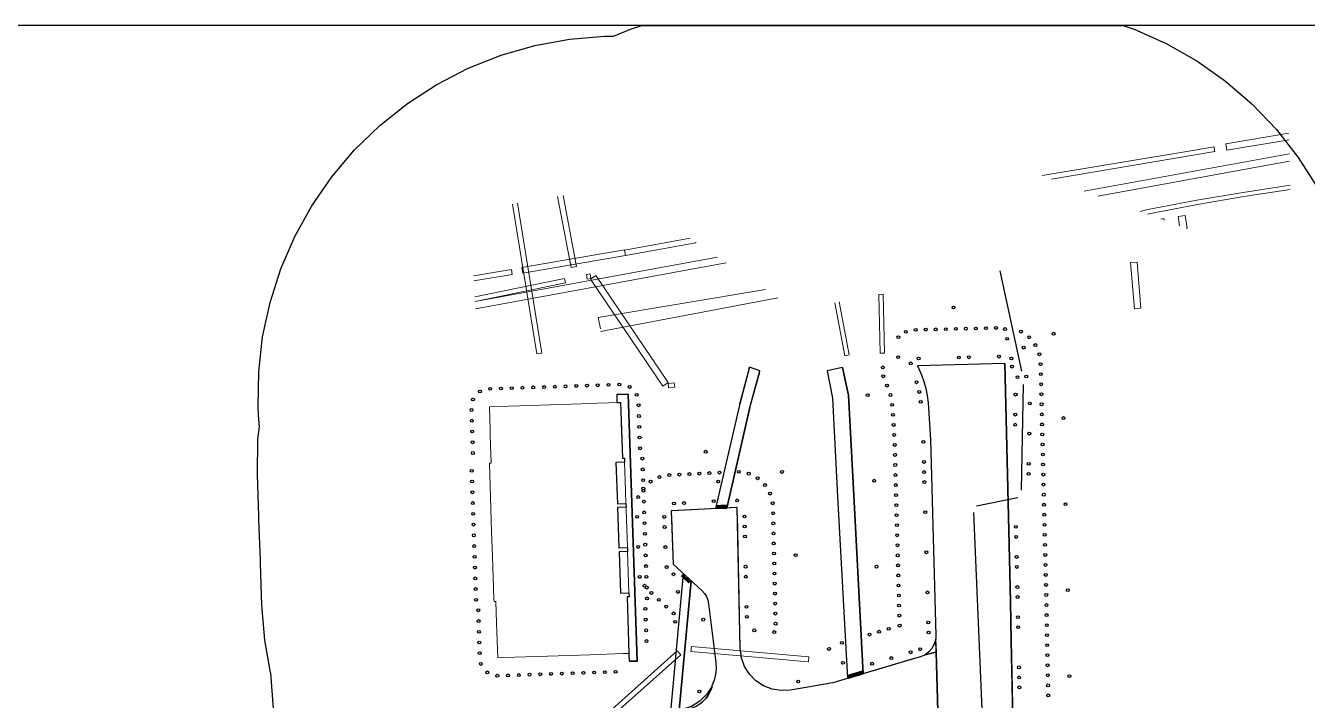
# Model space of a CAD drawing. Header units: metres. Extents: x 376 to 894, y 14078 to 15017.
# Drawn here: x 623.8 to 802.5, y 14923.3 to 15017.4 of the extents above; entities that cross this region are included whole.
import ezdxf

# ---------------------------------------------------------------- set-up
doc = ezdxf.new("R2010")
doc.units = ezdxf.units.M
for name, color, linetype in [('BOUNDARY', 7, 'Continuous'), ('BUILDING', 7, 'Continuous'), ('CURB', 7, 'Continuous'), ('ELECTR_CABLE_COMM', 7, 'Continuous'), ('GAS', 7, 'Continuous'), ('GROUND', 7, 'Continuous'), ('ROAD', 7, 'Continuous'), ('SEWER', 7, 'Continuous'), ('SIDEWALK_PATH', 7, 'Continuous'), ('WATER_PIPELINE', 7, 'Continuous')]:
    doc.layers.add(name, color=color, linetype=linetype)

# ---------------------------------------------------------------- blocks, each defined once
blk = doc.blocks.new('КИЗИЛЬНИК_БЛЕСТЯЩИЙ')
blk.add_circle((0, 0), 0.2)
blk = doc.blocks.new('СНЕЖНОЯГОДНИК_ДОРЕНБОЗА')
blk.add_circle((0, 0), 0.2)
blk = doc.blocks.new('СПИРЕЯ_GREFSHEIM')
blk.add_circle((0, 0), 0.2)
blk = doc.blocks.new('ЛИПА_МЕЛКОЛИСТНАЯ')
blk.add_circle((0, 0), 0.2)

msp = doc.modelspace()

# ---------------------------------------------------------------- linework, layer by layer
at = {"layer": 'BOUNDARY'}
msp.add_lwpolyline([(376.33, 14077.61), (894.21, 14077.61), (894.21, 15017.4), (376.33, 15017.4)], close=True, dxfattribs=at)
at = {"layer": 'BUILDING', "color": 251, "linetype": 'Continuous', "lineweight": 9, "flags": 128}
msp.add_lwpolyline([(689.12, 14937.1), (689.37, 14937.1), (689.47, 14934.08), (689.63, 14929.24), (690.47, 14929.27), (695.07, 14929.42), (702.5, 14929.67), (707.1, 14929.82), (707.91, 14929.85), (707.65, 14937.73), (707.94, 14937.74), (707.92, 14938.29), (707.72, 14944.08), (707.71, 14944.6), (707.53, 14949.87), (707.52, 14950.24), (707.5, 14950.74), (707.44, 14952.54), (707.31, 14956.53), (707.29, 14957.07), (707, 14957.06), (706.88, 14960.83), (706.84, 14961.91), (706.77, 14964.16), (706.74, 14964.86), (706.24, 14964.84), (705.09, 14964.8), (703.5, 14964.75), (701.32, 14964.68), (695.53, 14964.48), (693.87, 14964.43), (692.67, 14964.39), (691.07, 14964.34), (689.17, 14964.27), (688.46, 14964.25), (688.57, 14961.03), (688.58, 14960.56), (688.64, 14958.72), (688.67, 14957.88), (688.72, 14956.4), (688.46, 14956.39), (688.68, 14950.03), (688.78, 14946.87), (688.9, 14943.39), (689.09, 14937.52)], close=True, dxfattribs=at)
at = {"layer": 'CURB', "color": 18, "true_color": 0x000000}
for p, q in [((748.13, 14969.98), (748.67, 14968.72)), ((749.61, 14964.78), (749.94, 14959.69)), ((749.94, 14959.69), (750.69, 14932.34)), ((722.84, 14950.18), (713.96, 14949.74)), ((723.44, 14930.52), (723.04, 14949.19)), ((713.85, 14948.73), (714.09, 14942.28)), ((714.09, 14942.28), (718.07, 14938.61)), ((719.01, 14936.77), (720.01, 14928.6)), ((747.66, 14929.12), (736.35, 14925.74)), ((748.55, 14929.38), (747.7, 14929.13)), ((736.35, 14925.74), (730.44, 14924.74))]:
    msp.add_line(p, q, dxfattribs=at)
for points in [[(723.32, 14964.49), (724.62, 14969.33)], [(724.62, 14969.33), (724.74, 14969.77)], [(724.78, 14964.15), (726.09, 14968.94)], [(726.09, 14968.94), (726.18, 14969.26)], [(735.55, 14969.26), (736.28, 14965.43), (737, 14951.74), (738.36, 14926.34)], [(737.66, 14969.73), (738.51, 14965.87), (739.25, 14951.86), (740.58, 14927)], [(760.3, 14970.27), (760.76, 14950.9), (761.1, 14937.11), (761.19, 14931.6), (761.72, 14906.93)], [(706.21, 14965.94), (707.81, 14965.99), (709.05, 14928.79), (707.95, 14928.75)], [(723.32, 14964.49), (720, 14950.04)], [(724.78, 14964.15), (721.56, 14950.12)], [(715.48, 14941), (713.7, 14921.72)], [(716.59, 14939.98), (714.93, 14921.93)]]:
    msp.add_lwpolyline(points, dxfattribs=at)
at = {"layer": 'CURB', "color": 18, "ltscale": 0.025, "true_color": 0x000000, "const_width": 0.4, "flags": 128}
for points in [[(721.63, 14950.42), (720.07, 14950.34)], [(715.27, 14940.78), (716.39, 14939.75)], [(738.35, 14926.65), (740.57, 14927.31)]]:
    msp.add_lwpolyline(points, dxfattribs=at)
at = {"layer": 'ELECTR_CABLE_COMM'}
for points in [[(759.6, 14983.2), (762.62, 14969.21)], [(762.84, 14967.37), (762.58, 14952.62)], [(762.1, 14951.57), (756.38, 14950.38)], [(755.92, 14949.49), (759.44, 14867.08), (765.01, 14748.56), (731.81, 14746.13)]]:
    msp.add_lwpolyline(points, dxfattribs=at)
at = {"layer": 'GAS', "color": 252, "linetype": 'Continuous', "lineweight": 9, "flags": 128}
for points in [[(800.08, 14995.13), (793.52, 14994.15), (787.05, 14993.04), (780.25, 14991.74), (779.18, 14991.49)], [(780.2, 14991.11), (780.37, 14991.16), (787.15, 14992.44), (793.62, 14993.55), (800.09, 14994.53)], [(743.52, 14971.73), (743.34, 14979.93), (742.74, 14979.91), (742.92, 14971.71), (743.52, 14971.73)]]:
    msp.add_lwpolyline(points, dxfattribs=at)
at = {"layer": 'GROUND'}
msp.add_lwpolyline([(658.38, 14922.19), (657.98, 14927.08), (657.97, 14927.18), (657.15, 14931.69), (656.75, 14936.58), (656.55, 14942.37), (656.56, 14942.63), (656.54, 14942.89), (656.35, 14948.53), (656.35, 14948.78), (656.33, 14949.03), (656.14, 14954.82), (656.21, 14959.73), (656.41, 14961.46), (656.27, 14963.1), (656.24, 14964.2), (656.31, 14969.11), (656.86, 14973.99), (657.89, 14978.79), (659.38, 14983.47), (661.33, 14987.98), (663.7, 14992.28), (666.49, 14996.32), (669.66, 15000.07), (673.19, 15003.49), (677.03, 15006.55), (681.16, 15009.21), (685.52, 15011.46), (690.09, 15013.27), (694.81, 15014.63), (699.64, 15015.51), (704.54, 15015.91), (705.74, 15015.95), (708.11, 15016.92), (709.72, 15017.4), (776.82, 15017.4), (778.32, 15016.91), (782.81, 15014.91), (787.08, 15012.49), (791.08, 15009.67), (794.8, 15006.46), (798.18, 15002.9), (801.2, 14999.03), (803.82, 14994.88)], dxfattribs=at)
at = {"layer": 'ROAD'}
for points in [[(761.55, 14914.82), (761.19, 14931.6), (761.1, 14937.11), (760.76, 14950.9), (760.3, 14970.27), (748.13, 14969.98), (748.67, 14968.72), (749.03, 14967.77), (749.31, 14966.79), (749.5, 14965.8), (749.61, 14964.78), (749.94, 14959.69), (750.69, 14932.34), (750.69, 14932.21), (750.68, 14932.08), (750.67, 14931.95), (750.66, 14931.83), (750.75, 14930.04), (750.96, 14921.82)], [(750.96, 14921.82), (750.75, 14930.04), (750.34, 14929.94), (749.18, 14929.65), (749.03, 14929.57), (748.87, 14929.5), (748.71, 14929.44), (748.55, 14929.38), (747.7, 14929.13), (736.35, 14925.74), (730.44, 14924.74), (729.15, 14924.66), (727.89, 14924.86), (726.69, 14925.32), (725.61, 14926.03), (724.71, 14926.95), (724.04, 14928.04), (723.6, 14929.24), (723.44, 14930.52), (722.99, 14950.19), (713.81, 14949.73), (714.09, 14942.28), (718.07, 14938.61), (718.43, 14938.22), (718.71, 14937.77), (718.9, 14937.28), (719.01, 14936.77), (720.01, 14928.6), (720.05, 14927.76), (719.97, 14926.92), (719.78, 14926.11), (719.48, 14925.32), (719.47, 14925.11), (719.3, 14924.64), (718.97, 14924.02), (718.68, 14923.62), (718.19, 14923.12)]]:
    msp.add_lwpolyline(points, dxfattribs=at)
for points in [[(750.69, 14931.82), (750.48, 14931.17), (750.17, 14930.57), (749.73, 14930.06), (749.18, 14929.65), (750.34, 14929.94), (750.75, 14930.04)], [(718.68, 14923.62), (718.97, 14924.02), (719.3, 14924.64), (719.47, 14925.11), (719.53, 14925.3), (718.76, 14924.15), (717.8, 14923.18), (716.64, 14922.46), (715.34, 14922.01), (715.54, 14922.04), (716.34, 14922.18), (716.72, 14922.28), (717.2, 14922.47), (717.79, 14922.81), (718.19, 14923.12)]]:
    msp.add_lwpolyline(points, close=True, dxfattribs=at)
at = {"layer": 'SEWER', "color": 252, "linetype": 'Continuous', "lineweight": 9, "flags": 128}
for points in [[(791.1, 15000.94), (799.91, 15002.4)], [(799.93, 15001.47), (791.25, 15000.03), (791.1, 15000.94)], [(765.49, 14996.48), (786.5, 15000)], [(789.55, 15000), (789.57, 14999.86), (766.82, 14996)], [(786.5, 15000), (789.47, 15000.48), (789.55, 15000)], [(692.39, 14992.62), (695.78, 14971.73), (695.06, 14971.61), (691.67, 14992.5)], [(782.06, 14990.43), (782.48, 14990.52)], [(782.48, 14990.52), (782.52, 14990.27)], [(784.66, 14989.49), (784.46, 14990.79), (785.45, 14990.94), (785.72, 14989.16), (785.6, 14989.14)], [(707.31, 14986.1), (716.44, 14987.75)], [(717.25, 14987.19), (717.26, 14987.12), (707.44, 14985.34), (707.31, 14986.1)], [(693, 14983.65), (707.3, 14986.13), (707.44, 14985.34), (693.14, 14982.87), (693, 14983.65)], [(686.26, 14982.53), (691.53, 14983.4)], [(691.53, 14983.4), (691.65, 14982.68), (686.31, 14981.8)], [(703.94, 14975.1), (703.63, 14976.72), (726.94, 14980.59)], [(728.65, 14979.43), (703.94, 14974.75)], [(702.39, 14918.25), (701.91, 14918.79), (714.66, 14930.19), (715.14, 14929.65), (702.39, 14918.25)], [(716.56, 14930.11), (716.62, 14930.83), (733.01, 14929.39), (732.95, 14928.68), (716.56, 14930.11)]]:
    msp.add_lwpolyline(points, dxfattribs=at)
at = {"layer": 'SIDEWALK_PATH'}
for points in [[(724.78, 14964.15), (726.18, 14969.26), (724.74, 14969.77), (723.32, 14964.49), (720, 14950.04), (721.56, 14950.12)], [(739.25, 14951.86), (738.51, 14965.87), (737.66, 14969.73), (735.55, 14969.26), (736.28, 14965.43), (737, 14951.74), (738.36, 14926.34), (740.58, 14927)], [(707.81, 14965.99), (706.21, 14965.94), (706.24, 14964.84), (706.74, 14964.86), (707, 14957.06), (707.29, 14957.07), (707.31, 14956.53), (706.11, 14956.49), (706.3, 14950.7), (707.5, 14950.74), (707.52, 14950.24), (706.32, 14950.2), (706.51, 14944.56), (707.71, 14944.6), (707.72, 14944.08), (706.53, 14944.04), (706.72, 14938.25), (707.92, 14938.29), (707.94, 14937.74), (707.65, 14937.73), (707.91, 14929.85), (707.95, 14928.75), (709.05, 14928.79)], [(716.59, 14939.98), (715.48, 14941), (713.7, 14921.72), (714.93, 14921.93)]]:
    msp.add_lwpolyline(points, close=True, dxfattribs=at)
at = {"layer": 'WATER_PIPELINE', "color": 252, "linetype": 'Continuous', "lineweight": 9, "flags": 128}
for points in [[(771.38, 14994.33), (799.97, 14999.53)], [(800, 14998.5), (773.27, 14993.64)], [(698.73, 14993.7), (700.62, 14983.81), (699.86, 14983.66), (697.97, 14993.57)], [(686.49, 14978.94), (720.28, 14985.13)], [(721.48, 14984.32), (686.55, 14977.91)], [(777.81, 14984.35), (778.73, 14984.43), (779.28, 14978), (778.36, 14977.93), (777.81, 14984.35)], [(686.45, 14979.59), (698.92, 14982.15), (699.05, 14981.53), (686.49, 14978.95)], [(701.98, 14982.68), (702.5, 14982.77), (702.61, 14982.15), (702.09, 14982.06), (701.98, 14982.68)], [(702.56, 14982.05), (712.65, 14967.13), (713.39, 14967.63), (703.3, 14982.55), (702.56, 14982.05)], [(737.21, 14978.86), (738.61, 14971.48), (737.99, 14971.36), (736.59, 14978.74)], [(713.36, 14967.51), (714.22, 14967.6), (714.29, 14967), (713.43, 14966.9), (713.36, 14967.51)]]:
    msp.add_lwpolyline(points, dxfattribs=at)

# ---------------------------------------------------------------- block references
at = {"layer": 'BUSH'}
for name, p in [('СПИРЕЯ_GREFSHEIM', (746.51, 14974.7)), ('КИЗИЛЬНИК_БЛЕСТЯЩИЙ', (747.88, 14974.97)), ('СНЕЖНОЯГОДНИК_ДОРЕНБОЗА', (749.28, 14975.01)), ('СПИРЕЯ_GREFSHEIM', (750.68, 14975.04)), ('КИЗИЛЬНИК_БЛЕСТЯЩИЙ', (752.08, 14975.07)), ('СНЕЖНОЯГОДНИК_ДОРЕНБОЗА', (753.48, 14975.11)), ('СПИРЕЯ_GREFSHEIM', (754.88, 14975.14)), ('КИЗИЛЬНИК_БЛЕСТЯЩИЙ', (756.27, 14975.17)), ('СНЕЖНОЯГОДНИК_ДОРЕНБОЗА', (757.67, 14975.21)), ('СПИРЕЯ_GREFSHEIM', (759.07, 14975.24)), ('КИЗИЛЬНИК_БЛЕСТЯЩИЙ', (760.33, 14975.09)), ('СНЕЖНОЯГОДНИК_ДОРЕНБОЗА', (762.55, 14974.73)), ('СНЕЖНОЯГОДНИК_ДОРЕНБОЗА', (745.47, 14973.96)), ('СНЕЖНОЯГОДНИК_ДОРЕНБОЗА', (760.63, 14973.72)), ('СПИРЕЯ_GREFSHEIM', (762.94, 14972.5)), ('СПИРЕЯ_GREFSHEIM', (763.69, 14973.94)), ('КИЗИЛЬНИК_БЛЕСТЯЩИЙ', (764.57, 14972.85)), ('КИЗИЛЬНИК_БЛЕСТЯЩИЙ', (745.44, 14971.17)), ('СНЕЖНОЯГОДНИК_ДОРЕНБОЗА', (748.29, 14970.98)), ('КИЗИЛЬНИК_БЛЕСТЯЩИЙ', (753.89, 14971.12)), ('СПИРЕЯ_GREFSHEIM', (755.29, 14971.15)), ('СНЕЖНОЯГОДНИК_ДОРЕНБОЗА', (759.48, 14971.25)), ('СПИРЕЯ_GREFSHEIM', (761.22, 14970.98)), ('СНЕЖНОЯГОДНИК_ДОРЕНБОЗА', (765.12, 14971.57)), ('СПИРЕЯ_GREFSHEIM', (743.3, 14969.74)), ('СПИРЕЯ_GREFSHEIM', (747.19, 14970.3)), ('КИЗИЛЬНИК_БЛЕСТЯЩИЙ', (761.31, 14969.85)), ('СПИРЕЯ_GREFSHEIM', (765.3, 14970.19)), ('КИЗИЛЬНИК_БЛЕСТЯЩИЙ', (765.33, 14968.79)), ('СНЕЖНОЯГОДНИК_ДОРЕНБОЗА', (691.58, 14966.85)), ('СНЕЖНОЯГОДНИК_ДОРЕНБОЗА', (693.08, 14966.9)), ('СНЕЖНОЯГОДНИК_ДОРЕНБОЗА', (694.58, 14966.95)), ('СНЕЖНОЯГОДНИК_ДОРЕНБОЗА', (696.08, 14967)), ('СНЕЖНОЯГОДНИК_ДОРЕНБОЗА', (697.58, 14967.05)), ('СНЕЖНОЯГОДНИК_ДОРЕНБОЗА', (699.08, 14967.1)), ('СНЕЖНОЯГОДНИК_ДОРЕНБОЗА', (700.57, 14967.15)), ('СНЕЖНОЯГОДНИК_ДОРЕНБОЗА', (702.07, 14967.2)), ('СНЕЖНОЯГОДНИК_ДОРЕНБОЗА', (703.57, 14967.25)), ('СНЕЖНОЯГОДНИК_ДОРЕНБОЗА', (705.07, 14967.3)), ('СНЕЖНОЯГОДНИК_ДОРЕНБОЗА', (706.57, 14967.35)), ('СНЕЖНОЯГОДНИК_ДОРЕНБОЗА', (708.01, 14967.01)), ('СНЕЖНОЯГОДНИК_ДОРЕНБОЗА', (743.36, 14968.5)), ('КИЗИЛЬНИК_БЛЕСТЯЩИЙ', (743.88, 14967.2)), ('КИЗИЛЬНИК_БЛЕСТЯЩИЙ', (748, 14967.67)), ('КИЗИЛЬНИК_БЛЕСТЯЩИЙ', (762.07, 14968.38)), ('СНЕЖНОЯГОДНИК_ДОРЕНБОЗА', (763.29, 14968.47)), ('СНЕЖНОЯГОДНИК_ДОРЕНБОЗА', (765.37, 14967.39)), ('СНЕЖНОЯГОДНИК_ДОРЕНБОЗА', (686.18, 14965.26)), ('СНЕЖНОЯГОДНИК_ДОРЕНБОЗА', (687.15, 14966.38)), ('СНЕЖНОЯГОДНИК_ДОРЕНБОЗА', (688.58, 14966.75)), ('СНЕЖНОЯГОДНИК_ДОРЕНБОЗА', (690.08, 14966.8)), ('СНЕЖНОЯГОДНИК_ДОРЕНБОЗА', (709, 14965.92)), ('СПИРЕЯ_GREFSHEIM', (744.37, 14965.89)), ('СНЕЖНОЯГОДНИК_ДОРЕНБОЗА', (748.38, 14966.32)), ('СНЕЖНОЯГОДНИК_ДОРЕНБОЗА', (761.81, 14965.95)), ('СПИРЕЯ_GREFSHEIM', (765.4, 14965.99)), ('СНЕЖНОЯГОДНИК_ДОРЕНБОЗА', (685.97, 14963.8)), ('СНЕЖНОЯГОДНИК_ДОРЕНБОЗА', (709.26, 14964.46)), ('СНЕЖНОЯГОДНИК_ДОРЕНБОЗА', (744.61, 14964.51)), ('СПИРЕЯ_GREFSHEIM', (748.59, 14964.94)), ('КИЗИЛЬНИК_БЛЕСТЯЩИЙ', (763.79, 14964.7)), ('КИЗИЛЬНИК_БЛЕСТЯЩИЙ', (765.43, 14964.59)), ('СНЕЖНОЯГОДНИК_ДОРЕНБОЗА', (686.02, 14962.3)), ('СНЕЖНОЯГОДНИК_ДОРЕНБОЗА', (709.31, 14962.96)), ('КИЗИЛЬНИК_БЛЕСТЯЩИЙ', (744.71, 14963.12)), ('СПИРЕЯ_GREFSHEIM', (744.8, 14961.72)), ('КИЗИЛЬНИК_БЛЕСТЯЩИЙ', (761.74, 14961.75)), ('СПИРЕЯ_GREFSHEIM', (761.76, 14963.15)), ('СНЕЖНОЯГОДНИК_ДОРЕНБОЗА', (765.47, 14963.19)), ('СПИРЕЯ_GREFSHEIM', (765.5, 14961.79)), ('СНЕЖНОЯГОДНИК_ДОРЕНБОЗА', (686.07, 14960.8)), ('СНЕЖНОЯГОДНИК_ДОРЕНБОЗА', (709.36, 14961.46)), ('СНЕЖНОЯГОДНИК_ДОРЕНБОЗА', (709.41, 14959.96)), ('СНЕЖНОЯГОДНИК_ДОРЕНБОЗА', (744.89, 14960.32)), ('СПИРЕЯ_GREFSHEIM', (763.72, 14960.5)), ('КИЗИЛЬНИК_БЛЕСТЯЩИЙ', (765.53, 14960.39)), ('СНЕЖНОЯГОДНИК_ДОРЕНБОЗА', (686.12, 14959.3)), ('СНЕЖНОЯГОДНИК_ДОРЕНБОЗА', (709.46, 14958.46)), ('КИЗИЛЬНИК_БЛЕСТЯЩИЙ', (744.96, 14958.92)), ('КИЗИЛЬНИК_БЛЕСТЯЩИЙ', (748.95, 14959.35)), ('СНЕЖНОЯГОДНИК_ДОРЕНБОЗА', (765.57, 14958.99)), ('СНЕЖНОЯГОДНИК_ДОРЕНБОЗА', (686.17, 14957.8)), ('СНЕЖНОЯГОДНИК_ДОРЕНБОЗА', (709.79, 14957.02)), ('СПИРЕЯ_GREFSHEIM', (745, 14957.53)), ('СНЕЖНОЯГОДНИК_ДОРЕНБОЗА', (745.04, 14956.13)), ('СНЕЖНОЯГОДНИК_ДОРЕНБОЗА', (749.03, 14956.55)), ('СНЕЖНОЯГОДНИК_ДОРЕНБОЗА', (763.64, 14956.3)), ('СПИРЕЯ_GREFSHEIM', (765.6, 14957.59)), ('КИЗИЛЬНИК_БЛЕСТЯЩИЙ', (765.63, 14956.19)), ('СНЕЖНОЯГОДНИК_ДОРЕНБОЗА', (686, 14955.32)), ('СНЕЖНОЯГОДНИК_ДОРЕНБОЗА', (709.84, 14955.52)), ('СПИРЕЯ_GREFSHEIM', (712.17, 14954.45)), ('КИЗИЛЬНИК_БЛЕСТЯЩИЙ', (713.54, 14954.72)), ('СНЕЖНОЯГОДНИК_ДОРЕНБОЗА', (714.94, 14954.79)), ('СПИРЕЯ_GREFSHEIM', (716.34, 14954.86)), ('КИЗИЛЬНИК_БЛЕСТЯЩИЙ', (717.74, 14954.93)), ('СНЕЖНОЯГОДНИК_ДОРЕНБОЗА', (719.13, 14955)), ('СПИРЕЯ_GREFSHEIM', (720.53, 14955.07)), ('СПИРЕЯ_GREFSHEIM', (723.24, 14955.18)), ('КИЗИЛЬНИК_БЛЕСТЯЩИЙ', (724.61, 14954.92)), ('КИЗИЛЬНИК_БЛЕСТЯЩИЙ', (745.07, 14954.73)), ('СПИРЕЯ_GREFSHEIM', (749.06, 14955.15)), ('КИЗИЛЬНИК_БЛЕСТЯЩИЙ', (763.62, 14954.9)), ('СНЕЖНОЯГОДНИК_ДОРЕНБОЗА', (765.67, 14954.79)), ('СНЕЖНОЯГОДНИК_ДОРЕНБОЗА', (686.05, 14953.82)), ('СНЕЖНОЯГОДНИК_ДОРЕНБОЗА', (709.89, 14954.02)), ('КИЗИЛЬНИК_БЛЕСТЯЩИЙ', (709.92, 14952.86)), ('СНЕЖНОЯГОДНИК_ДОРЕНБОЗА', (710.93, 14953.81)), ('КИЗИЛЬНИК_БЛЕСТЯЩИЙ', (720.35, 14953.82)), ('СНЕЖНОЯГОДНИК_ДОРЕНБОЗА', (725.85, 14954.28)), ('СПИРЕЯ_GREFSHEIM', (726.87, 14953.33)), ('СПИРЕЯ_GREFSHEIM', (745.11, 14953.33)), ('КИЗИЛЬНИК_БЛЕСТЯЩИЙ', (749.1, 14953.75)), ('СПИРЕЯ_GREFSHEIM', (765.7, 14953.39)), ('СНЕЖНОЯГОДНИК_ДОРЕНБОЗА', (686.1, 14952.32)), ('СНЕЖНОЯГОДНИК_ДОРЕНБОЗА', (686.15, 14950.82)), ('СПИРЕЯ_GREFSHEIM', (709.2, 14951.66)), ('СНЕЖНОЯГОДНИК_ДОРЕНБОЗА', (709.94, 14952.52)), ('СНЕЖНОЯГОДНИК_ДОРЕНБОЗА', (709.99, 14951.02)), ('СПИРЕЯ_GREFSHEIM', (715.59, 14950.82)), ('СНЕЖНОЯГОДНИК_ДОРЕНБОЗА', (719.73, 14951.09)), ('СПИРЕЯ_GREFSHEIM', (723, 14951.19)), ('КИЗИЛЬНИК_БЛЕСТЯЩИЙ', (727.59, 14952.14)), ('СНЕЖНОЯГОДНИК_ДОРЕНБОЗА', (727.95, 14950.79)), ('СНЕЖНОЯГОДНИК_ДОРЕНБОЗА', (745.15, 14951.93)), ('КИЗИЛЬНИК_БЛЕСТЯЩИЙ', (765.73, 14951.99)), ('СНЕЖНОЯГОДНИК_ДОРЕНБОЗА', (686.2, 14949.32)), ('СНЕЖНОЯГОДНИК_ДОРЕНБОЗА', (710.04, 14949.52)), ('КИЗИЛЬНИК_БЛЕСТЯЩИЙ', (714.19, 14950.75)), ('СПИРЕЯ_GREFSHEIM', (728.01, 14949.39)), ('КИЗИЛЬНИК_БЛЕСТЯЩИЙ', (745.19, 14950.53)), ('СПИРЕЯ_GREFSHEIM', (745.23, 14949.13)), ('СНЕЖНОЯГОДНИК_ДОРЕНБОЗА', (749.22, 14949.55)), ('СНЕЖНОЯГОДНИК_ДОРЕНБОЗА', (765.77, 14950.59)), ('СПИРЕЯ_GREFSHEIM', (765.8, 14949.19)), ('СНЕЖНОЯГОДНИК_ДОРЕНБОЗА', (686.25, 14947.82)), ('СНЕЖНОЯГОДНИК_ДОРЕНБОЗА', (709.06, 14948.9)), ('СНЕЖНОЯГОДНИК_ДОРЕНБОЗА', (710.09, 14948.02)), ('СНЕЖНОЯГОДНИК_ДОРЕНБОЗА', (712.84, 14948.88)), ('СПИРЕЯ_GREFSHEIM', (712.89, 14947.48)), ('СНЕЖНОЯГОДНИК_ДОРЕНБОЗА', (724.02, 14948.95)), ('КИЗИЛЬНИК_БЛЕСТЯЩИЙ', (724.05, 14947.55)), ('КИЗИЛЬНИК_БЛЕСТЯЩИЙ', (728.04, 14947.99)), ('СНЕЖНОЯГОДНИК_ДОРЕНБОЗА', (745.27, 14947.73)), ('СПИРЕЯ_GREFSHEIM', (761.84, 14947.5)), ('КИЗИЛЬНИК_БЛЕСТЯЩИЙ', (765.84, 14947.79)), ('СНЕЖНОЯГОДНИК_ДОРЕНБОЗА', (686.3, 14946.32)), ('СНЕЖНОЯГОДНИК_ДОРЕНБОЗА', (710.14, 14946.52)), ('СПИРЕЯ_GREFSHEIM', (724.08, 14946.15)), ('СНЕЖНОЯГОДНИК_ДОРЕНБОЗА', (728.07, 14946.59)), ('КИЗИЛЬНИК_БЛЕСТЯЩИЙ', (745.3, 14946.33)), ('СНЕЖНОЯГОДНИК_ДОРЕНБОЗА', (761.88, 14946.1)), ('СНЕЖНОЯГОДНИК_ДОРЕНБОЗА', (765.87, 14946.39)), ('СНЕЖНОЯГОДНИК_ДОРЕНБОЗА', (686.35, 14944.82)), ('КИЗИЛЬНИК_БЛЕСТЯЩИЙ', (709.21, 14944.7)), ('СНЕЖНОЯГОДНИК_ДОРЕНБОЗА', (710.19, 14945.02)), ('КИЗИЛЬНИК_БЛЕСТЯЩИЙ', (713, 14944.68)), ('СПИРЕЯ_GREFSHEIM', (728.1, 14945.19)), ('КИЗИЛЬНИК_БЛЕСТЯЩИЙ', (728.14, 14943.79)), ('СПИРЕЯ_GREFSHEIM', (745.34, 14944.93)), ('СПИРЕЯ_GREFSHEIM', (749.37, 14943.96)), ('СПИРЕЯ_GREFSHEIM', (765.91, 14944.99)), ('СНЕЖНОЯГОДНИК_ДОРЕНБОЗА', (686.4, 14943.32)), ('СНЕЖНОЯГОДНИК_ДОРЕНБОЗА', (686.45, 14941.82)), ('СНЕЖНОЯГОДНИК_ДОРЕНБОЗА', (710.24, 14943.52)), ('СНЕЖНОЯГОДНИК_ДОРЕНБОЗА', (710.3, 14942.03)), ('СНЕЖНОЯГОДНИК_ДОРЕНБОЗА', (713.17, 14941.89)), ('СНЕЖНОЯГОДНИК_ДОРЕНБОЗА', (724.18, 14941.95)), ('СНЕЖНОЯГОДНИК_ДОРЕНБОЗА', (728.17, 14942.39)), ('СНЕЖНОЯГОДНИК_ДОРЕНБОЗА', (745.38, 14943.53)), ('КИЗИЛЬНИК_БЛЕСТЯЩИЙ', (745.42, 14942.13)), ('КИЗИЛЬНИК_БЛЕСТЯЩИЙ', (761.95, 14943.31)), ('СПИРЕЯ_GREFSHEIM', (761.98, 14941.91)), ('КИЗИЛЬНИК_БЛЕСТЯЩИЙ', (765.94, 14943.59)), ('СНЕЖНОЯГОДНИК_ДОРЕНБОЗА', (765.98, 14942.19)), ('СНЕЖНОЯГОДНИК_ДОРЕНБОЗА', (686.5, 14940.32)), ('СПИРЕЯ_GREFSHEIM', (709.42, 14940.52)), ('СНЕЖНОЯГОДНИК_ДОРЕНБОЗА', (710.35, 14940.53)), ('СПИРЕЯ_GREFSHEIM', (714.13, 14940.89)), ('КИЗИЛЬНИК_БЛЕСТЯЩИЙ', (724.21, 14940.55)), ('СПИРЕЯ_GREFSHEIM', (728.2, 14940.99)), ('СПИРЕЯ_GREFSHEIM', (745.46, 14940.73)), ('СПИРЕЯ_GREFSHEIM', (766.01, 14940.79)), ('СНЕЖНОЯГОДНИК_ДОРЕНБОЗА', (686.55, 14938.83)), ('СНЕЖНОЯГОДНИК_ДОРЕНБОЗА', (710.09, 14939.29)), ('СНЕЖНОЯГОДНИК_ДОРЕНБОЗА', (710.4, 14939.03)), ('КИЗИЛЬНИК_БЛЕСТЯЩИЙ', (711.05, 14938.28)), ('КИЗИЛЬНИК_БЛЕСТЯЩИЙ', (714.74, 14938.43)), ('КИЗИЛЬНИК_БЛЕСТЯЩИЙ', (728.23, 14939.59)), ('СНЕЖНОЯГОДНИК_ДОРЕНБОЗА', (745.49, 14939.33)), ('КИЗИЛЬНИК_БЛЕСТЯЩИЙ', (749.52, 14938.36)), ('СНЕЖНОЯГОДНИК_ДОРЕНБОЗА', (762.05, 14939.11)), ('КИЗИЛЬНИК_БЛЕСТЯЩИЙ', (766.05, 14939.4)), ('СНЕЖНОЯГОДНИК_ДОРЕНБОЗА', (686.6, 14937.33)), ('СНЕЖНОЯГОДНИК_ДОРЕНБОЗА', (710.43, 14937.53)), ('СПИРЕЯ_GREFSHEIM', (712.08, 14937.33)), ('СНЕЖНОЯГОДНИК_ДОРЕНБОЗА', (728.26, 14938.19)), ('СПИРЕЯ_GREFSHEIM', (728.3, 14936.8)), ('КИЗИЛЬНИК_БЛЕСТЯЩИЙ', (745.53, 14937.93)), ('СПИРЕЯ_GREFSHEIM', (745.57, 14936.53)), ('КИЗИЛЬНИК_БЛЕСТЯЩИЙ', (762.09, 14937.71)), ('СНЕЖНОЯГОДНИК_ДОРЕНБОЗА', (766.08, 14938)), ('СПИРЕЯ_GREFSHEIM', (766.11, 14936.6)), ('СНЕЖНОЯГОДНИК_ДОРЕНБОЗА', (686.91, 14935.87)), ('СНЕЖНОЯГОДНИК_ДОРЕНБОЗА', (710.21, 14936.07)), ('СНЕЖНОЯГОДНИК_ДОРЕНБОЗА', (713.11, 14936.38)), ('КИЗИЛЬНИК_БЛЕСТЯЩИЙ', (714.14, 14935.43)), ('СПИРЕЯ_GREFSHEIM', (724.3, 14936.35)), ('СНЕЖНОЯГОДНИК_ДОРЕНБОЗА', (724.34, 14934.95)), ('КИЗИЛЬНИК_БЛЕСТЯЩИЙ', (728.33, 14935.4)), ('СНЕЖНОЯГОДНИК_ДОРЕНБОЗА', (745.61, 14935.13)), ('СПИРЕЯ_GREFSHEIM', (762.14, 14934.91)), ('КИЗИЛЬНИК_БЛЕСТЯЩИЙ', (766.13, 14935.2)), ('СНЕЖНОЯГОДНИК_ДОРЕНБОЗА', (686.96, 14934.37)), ('СНЕЖНОЯГОДНИК_ДОРЕНБОЗА', (710.26, 14934.57)), ('СНЕЖНОЯГОДНИК_ДОРЕНБОЗА', (710.31, 14933.07)), ('СНЕЖНОЯГОДНИК_ДОРЕНБОЗА', (714.36, 14934.25)), ('КИЗИЛЬНИК_БЛЕСТЯЩИЙ', (718.27, 14934.56)), ('КИЗИЛЬНИК_БЛЕСТЯЩИЙ', (725.38, 14933.07)), ('СНЕЖНОЯГОДНИК_ДОРЕНБОЗА', (728.36, 14934)), ('КИЗИЛЬНИК_БЛЕСТЯЩИЙ', (744.12, 14933.28)), ('КИЗИЛЬНИК_БЛЕСТЯЩИЙ', (745.65, 14933.73)), ('СНЕЖНОЯГОДНИК_ДОРЕНБОЗА', (749.64, 14934.16)), ('СНЕЖНОЯГОДНИК_ДОРЕНБОЗА', (762.16, 14933.51)), ('СНЕЖНОЯГОДНИК_ДОРЕНБОЗА', (766.16, 14933.8)), ('СНЕЖНОЯГОДНИК_ДОРЕНБОЗА', (687.01, 14932.87)), ('СНЕЖНОЯГОДНИК_ДОРЕНБОЗА', (687.06, 14931.38)), ('СНЕЖНОЯГОДНИК_ДОРЕНБОЗА', (710.36, 14931.57)), ('СПИРЕЯ_GREFSHEIM', (728.17, 14932.83)), ('КИЗИЛЬНИК_БЛЕСТЯЩИЙ', (737.6, 14931.33)), ('СНЕЖНОЯГОДНИК_ДОРЕНБОЗА', (741.44, 14932.48)), ('СПИРЕЯ_GREFSHEIM', (742.78, 14932.88)), ('СПИРЕЯ_GREFSHEIM', (749.68, 14932.76)), ('СПИРЕЯ_GREFSHEIM', (766.18, 14932.4)), ('СНЕЖНОЯГОДНИК_ДОРЕНБОЗА', (687.11, 14929.88)), ('СПИРЕЯ_GREFSHEIM', (735.8, 14930.48)), ('СНЕЖНОЯГОДНИК_ДОРЕНБОЗА', (747.17, 14930.01)), ('КИЗИЛЬНИК_БЛЕСТЯЩИЙ', (748.5, 14930.43)), ('КИЗИЛЬНИК_БЛЕСТЯЩИЙ', (766.21, 14931)), ('СНЕЖНОЯГОДНИК_ДОРЕНБОЗА', (766.24, 14929.6)), ('СНЕЖНОЯГОДНИК_ДОРЕНБОЗА', (687.28, 14928.39)), ('СНЕЖНОЯГОДНИК_ДОРЕНБОЗА', (737.75, 14928.53)), ('КИЗИЛЬНИК_БЛЕСТЯЩИЙ', (741.8, 14928.41)), ('СПИРЕЯ_GREFSHEIM', (744.48, 14929.21)), ('КИЗИЛЬНИК_БЛЕСТЯЩИЙ', (762.27, 14927.91)), ('СПИРЕЯ_GREFSHEIM', (766.27, 14928.2)), ('СНЕЖНОЯГОДНИК_ДОРЕНБОЗА', (688.17, 14927.21)), ('СНЕЖНОЯГОДНИК_ДОРЕНБОЗА', (689.57, 14926.74)), ('СНЕЖНОЯГОДНИК_ДОРЕНБОЗА', (691.07, 14926.79)), ('СНЕЖНОЯГОДНИК_ДОРЕНБОЗА', (692.56, 14926.84)), ('СНЕЖНОЯГОДНИК_ДОРЕНБОЗА', (694.06, 14926.89)), ('СНЕЖНОЯГОДНИК_ДОРЕНБОЗА', (695.56, 14926.94)), ('СНЕЖНОЯГОДНИК_ДОРЕНБОЗА', (697.06, 14926.99)), ('СНЕЖНОЯГОДНИК_ДОРЕНБОЗА', (698.56, 14927.04)), ('СНЕЖНОЯГОДНИК_ДОРЕНБОЗА', (700.06, 14927.09)), ('СНЕЖНОЯГОДНИК_ДОРЕНБОЗА', (701.56, 14927.14)), ('СНЕЖНОЯГОДНИК_ДОРЕНБОЗА', (703.06, 14927.19)), ('СНЕЖНОЯГОДНИК_ДОРЕНБОЗА', (704.56, 14927.24)), ('СНЕЖНОЯГОДНИК_ДОРЕНБОЗА', (706.06, 14927.29)), ('СПИРЕЯ_GREFSHEIM', (731.5, 14925.93)), ('СПИРЕЯ_GREFSHEIM', (762.3, 14926.51)), ('КИЗИЛЬНИК_БЛЕСТЯЩИЙ', (766.3, 14926.8)), ('КИЗИЛЬНИК_БЛЕСТЯЩИЙ', (717.74, 14924.55)), ('СНЕЖНОЯГОДНИК_ДОРЕНБОЗА', (762.33, 14925.11)), ('СНЕЖНОЯГОДНИК_ДОРЕНБОЗА', (766.33, 14925.4)), ('СПИРЕЯ_GREFSHEIM', (766.36, 14924))]:
    msp.add_blockref(name, p, dxfattribs=at)
at = {"layer": 'TREE'}
for p in [(753.16, 14978.1), (767.11, 14974.44), (741.19, 14965.87), (768.48, 14962.67), (718.62, 14957.98), (729.25, 14955.16), (742.09, 14953.94), (768.77, 14950.67), (731.14, 14943.56), (742.42, 14941.95), (769.07, 14938.68), (769.3, 14926.68)]:
    msp.add_blockref('ЛИПА_МЕЛКОЛИСТНАЯ', p, dxfattribs=at)

doc.saveas('drawing.dxf')
